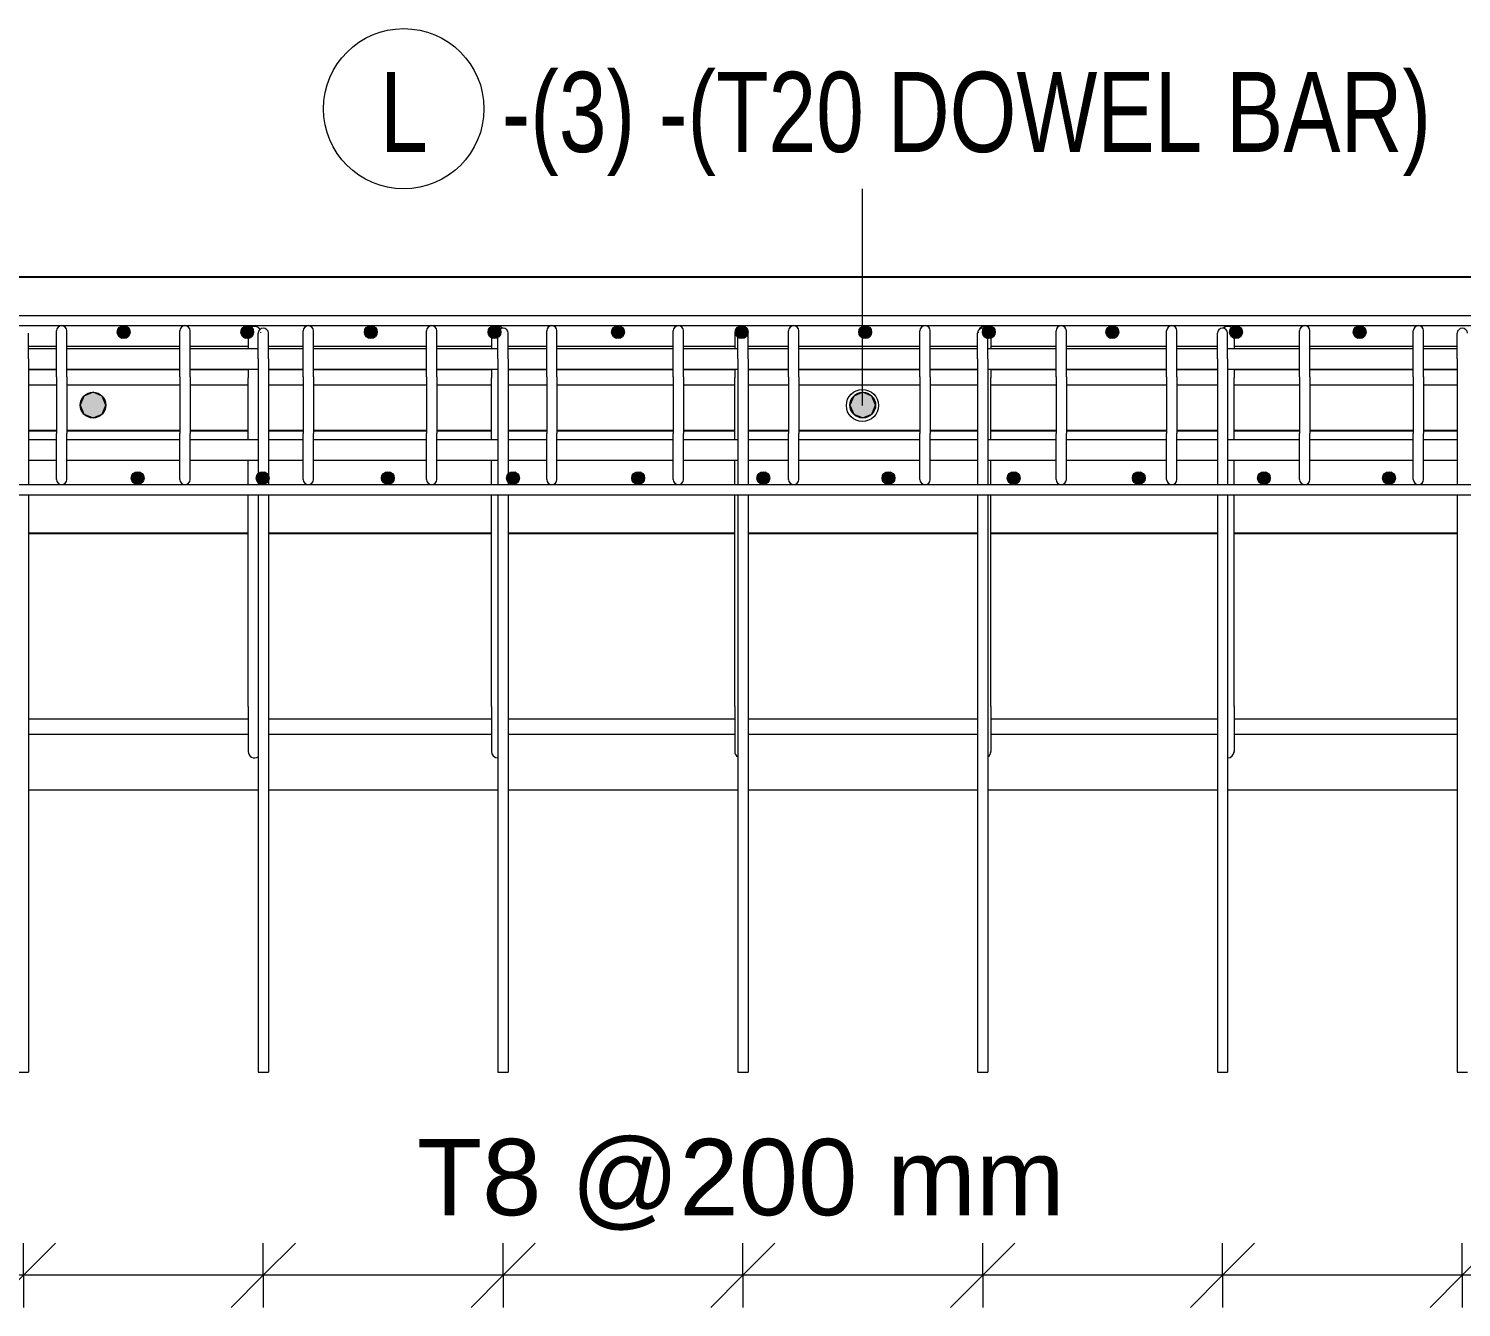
# Model space of a CAD drawing. Header units: millimetres. Extents: x 9013 to 19551, y 11604 to 23400.
# Drawn here: x 10540 to 11657, y 12310 to 13307 of the extents above; entities that cross this region are included whole.
import ezdxf

# ---------------------------------------------------------------- set-up
doc = ezdxf.new("R2010")
doc.units = ezdxf.units.MM
for name, color, linetype, lineweight in [('A-ANNO-DIMS', 211, 'Continuous', 9), ('A-ANNO-DIMS-25', 211, 'Continuous', 9), ('A-WALL', 113, 'Continuous', 25), ('S-BEAM', 12, 'Continuous', 18), ('S-RBAR', 171, 'Continuous', 18), ('S-RBAR-IDEN', 171, 'Continuous', 9)]:
    doc.layers.add(name, color=color, linetype=linetype, lineweight=lineweight)
doc.styles.add('Arial', font='arial.ttf', dxfattribs={"height": 59.53125})
doc.styles.add('Nirmala UI Semilight', font='NirmalaS.ttf', dxfattribs={"width": 0.8, "height": 62.5})
doc.dimstyles.new('Arrow_Filled_-_2_5_NI_UI_1', dxfattribs={"dimscale": 304.8, "dimtxt": 65.460247, "dimasz": 0.164042, "dimexe": 0.082021, "dimexo": 0.0625, "dimgap": 0.082021, "dimtad": 1, "dimdec": 4, "dimzin": 0, "dimdsep": 46, "dimtxsty": 'Arial', "dimblk1": 'OBLIQUE', "dimblk2": 'OBLIQUE', "dimsah": 1, "dimcen": 0.09, "dimazin": 0, "dimtfac": 1, "dimtdec": 4, "dimtix": 1, "dimtmove": 0, "dimatfit": 3, "dimfxl": 0.082021, "dimfxlon": 1, "dimtvp": 1, "dimtolj": 1, "dimtzin": 0, "dimarcsym": 2})

# ---------------------------------------------------------------- blocks, each defined once
blk = doc.blocks.new('DIMBLOCK15-Elevation Top 1')
at = {"layer": 'A-ANNO-DIMS-25'}
for p, q in [((11657.8, 12335.4), (11682.8, 12360.4)), ((11657.8, 12335.4), (11657.8, 12360.4)), ((11844.7, 12335.4), (11869.7, 12360.4)), ((11844.7, 12335.4), (11844.7, 12360.4)), ((11657.8, 12335.4), (11632.8, 12310.4)), ((11844.7, 12335.4), (11657.8, 12335.4)), ((11657.8, 12335.4), (11657.8, 12310.4)), ((11844.7, 12335.4), (11819.7, 12310.4)), ((11844.7, 12335.4), (11844.7, 12310.4))]:
    blk.add_line(p, q, dxfattribs=at)
blk = doc.blocks.new('_Oblique')
at = {"color": 0, "linetype": 'ByBlock', "lineweight": -2}
blk.add_line((-0.5, -0.5), (0.5, 0.5), dxfattribs=at)
blk = doc.blocks.new('DIMBLOCK16-Elevation Top 1')
at = {"layer": 'A-ANNO-DIMS-25'}
for p, q in [((11470.9, 12335.4), (11495.9, 12360.4)), ((11470.9, 12335.4), (11470.9, 12360.4)), ((11657.8, 12335.4), (11682.8, 12360.4)), ((11657.8, 12335.4), (11657.8, 12360.4)), ((11470.9, 12335.4), (11445.9, 12310.4)), ((11657.8, 12335.4), (11470.9, 12335.4)), ((11470.9, 12335.4), (11470.9, 12310.4)), ((11657.8, 12335.4), (11632.8, 12310.4)), ((11657.8, 12335.4), (11657.8, 12310.4))]:
    blk.add_line(p, q, dxfattribs=at)
blk = doc.blocks.new('DIMBLOCK17-Elevation Top 1')
at = {"layer": 'A-ANNO-DIMS-25'}
for p, q in [((11284, 12335.4), (11309, 12360.4)), ((11284, 12335.4), (11284, 12360.4)), ((11470.9, 12335.4), (11495.9, 12360.4)), ((11470.9, 12335.4), (11470.9, 12360.4)), ((11284, 12335.4), (11259, 12310.4)), ((11470.9, 12335.4), (11284, 12335.4)), ((11284, 12335.4), (11284, 12310.4)), ((11470.9, 12335.4), (11445.9, 12310.4)), ((11470.9, 12335.4), (11470.9, 12310.4))]:
    blk.add_line(p, q, dxfattribs=at)
blk = doc.blocks.new('DIMBLOCK18-Elevation Top 1')
at = {"layer": 'A-ANNO-DIMS-25'}
for p, q in [((11097.1, 12335.4), (11122.1, 12360.4)), ((11097.1, 12335.4), (11097.1, 12360.4)), ((11284, 12335.4), (11309, 12360.4)), ((11284, 12335.4), (11284, 12360.4)), ((11097.1, 12335.4), (11072.1, 12310.4)), ((11284, 12335.4), (11097.1, 12335.4)), ((11097.1, 12335.4), (11097.1, 12310.4)), ((11284, 12335.4), (11259, 12310.4)), ((11284, 12335.4), (11284, 12310.4))]:
    blk.add_line(p, q, dxfattribs=at)
blk = doc.blocks.new('DIMBLOCK19-Elevation Top 1')
at = {"layer": 'A-ANNO-DIMS-25'}
for p, q in [((10910.2, 12335.4), (10935.2, 12360.4)), ((10910.2, 12335.4), (10910.2, 12360.4)), ((11097.1, 12335.4), (11122.1, 12360.4)), ((11097.1, 12335.4), (11097.1, 12360.4)), ((10910.2, 12335.4), (10885.2, 12310.4)), ((11097.1, 12335.4), (10910.2, 12335.4)), ((10910.2, 12335.4), (10910.2, 12310.4)), ((11097.1, 12335.4), (11072.1, 12310.4)), ((11097.1, 12335.4), (11097.1, 12310.4))]:
    blk.add_line(p, q, dxfattribs=at)
blk = doc.blocks.new('DIMBLOCK20-Elevation Top 1')
at = {"layer": 'A-ANNO-DIMS-25'}
for p, q in [((10723.3, 12335.4), (10748.3, 12360.4)), ((10723.3, 12335.4), (10723.3, 12360.4)), ((10910.2, 12335.4), (10935.2, 12360.4)), ((10910.2, 12335.4), (10910.2, 12360.4)), ((10723.3, 12335.4), (10698.3, 12310.4)), ((10910.2, 12335.4), (10723.3, 12335.4)), ((10723.3, 12335.4), (10723.3, 12310.4)), ((10910.2, 12335.4), (10885.2, 12310.4)), ((10910.2, 12335.4), (10910.2, 12310.4))]:
    blk.add_line(p, q, dxfattribs=at)
blk = doc.blocks.new('DIMBLOCK21-Elevation Top 1')
at = {"layer": 'A-ANNO-DIMS-25'}
for p, q in [((10536.4, 12335.4), (10561.4, 12360.4)), ((10536.4, 12335.4), (10536.4, 12360.4)), ((10723.3, 12335.4), (10748.3, 12360.4)), ((10723.3, 12335.4), (10723.3, 12360.4)), ((10536.4, 12335.4), (10511.4, 12310.4)), ((10723.3, 12335.4), (10536.4, 12335.4)), ((10536.4, 12335.4), (10536.4, 12310.4)), ((10723.3, 12335.4), (10698.3, 12310.4)), ((10723.3, 12335.4), (10723.3, 12310.4))]:
    blk.add_line(p, q, dxfattribs=at)
blk = doc.blocks.new('DIMBLOCK22-Elevation Top 1')
at = {"layer": 'A-ANNO-DIMS-25'}
for p, q in [((10349.5, 12335.4), (10374.5, 12360.4)), ((10349.5, 12335.4), (10349.5, 12360.4)), ((10536.4, 12335.4), (10561.4, 12360.4)), ((10536.4, 12335.4), (10536.4, 12360.4)), ((10349.5, 12335.4), (10324.5, 12310.4)), ((10536.4, 12335.4), (10349.5, 12335.4)), ((10349.5, 12335.4), (10349.5, 12310.4)), ((10536.4, 12335.4), (10511.4, 12310.4)), ((10536.4, 12335.4), (10536.4, 12310.4))]:
    blk.add_line(p, q, dxfattribs=at)
blk = doc.blocks.new('DIMBLOCK24-Elevation Top 1')
at = {"layer": 'A-ANNO-DIMS-25'}
for p, q in [((10162.6, 12335.4), (10187.6, 12360.4)), ((10162.6, 12335.4), (10162.6, 12360.4)), ((10349.5, 12335.4), (10374.5, 12360.4)), ((10349.5, 12335.4), (10349.5, 12360.4)), ((10536.4, 12335.4), (10561.4, 12360.4)), ((10536.4, 12335.4), (10536.4, 12360.4)), ((10723.3, 12335.4), (10748.3, 12360.4)), ((10723.3, 12335.4), (10723.3, 12360.4)), ((10910.2, 12335.4), (10935.2, 12360.4)), ((10910.2, 12335.4), (10910.2, 12360.4)), ((11097.1, 12335.4), (11122.1, 12360.4)), ((11097.1, 12335.4), (11097.1, 12360.4)), ((11284, 12335.4), (11309, 12360.4)), ((11284, 12335.4), (11284, 12360.4)), ((11470.9, 12335.4), (11495.9, 12360.4)), ((11470.9, 12335.4), (11470.9, 12360.4)), ((11657.8, 12335.4), (11682.8, 12360.4)), ((11657.8, 12335.4), (11657.8, 12360.4)), ((11844.7, 12335.4), (11869.7, 12360.4)), ((11844.7, 12335.4), (11844.7, 12360.4)), ((12031.7, 12335.4), (12056.7, 12360.4)), ((12031.7, 12335.4), (12031.7, 12360.4)), ((12218.6, 12335.4), (12243.6, 12360.4)), ((12218.6, 12335.4), (12218.6, 12360.4)), ((10162.6, 12335.4), (10137.6, 12310.4)), ((12218.6, 12335.4), (10162.6, 12335.4)), ((10349.5, 12335.4), (10162.6, 12335.4)), ((10162.6, 12335.4), (10162.6, 12310.4)), ((10349.5, 12335.4), (10324.5, 12310.4)), ((10536.4, 12335.4), (10349.5, 12335.4)), ((10349.5, 12335.4), (10349.5, 12310.4)), ((10536.4, 12335.4), (10511.4, 12310.4)), ((10723.3, 12335.4), (10536.4, 12335.4)), ((10536.4, 12335.4), (10536.4, 12310.4)), ((10723.3, 12335.4), (10698.3, 12310.4)), ((10910.2, 12335.4), (10723.3, 12335.4)), ((10723.3, 12335.4), (10723.3, 12310.4)), ((10910.2, 12335.4), (10885.2, 12310.4)), ((11097.1, 12335.4), (10910.2, 12335.4)), ((10910.2, 12335.4), (10910.2, 12310.4)), ((11097.1, 12335.4), (11072.1, 12310.4)), ((11284, 12335.4), (11097.1, 12335.4)), ((11097.1, 12335.4), (11097.1, 12310.4)), ((11284, 12335.4), (11259, 12310.4)), ((11470.9, 12335.4), (11284, 12335.4)), ((11284, 12335.4), (11284, 12310.4)), ((11470.9, 12335.4), (11445.9, 12310.4)), ((11657.8, 12335.4), (11470.9, 12335.4)), ((11470.9, 12335.4), (11470.9, 12310.4)), ((11657.8, 12335.4), (11632.8, 12310.4)), ((11844.7, 12335.4), (11657.8, 12335.4)), ((11657.8, 12335.4), (11657.8, 12310.4)), ((11844.7, 12335.4), (11819.7, 12310.4)), ((12031.7, 12335.4), (11844.7, 12335.4)), ((11844.7, 12335.4), (11844.7, 12310.4)), ((12031.7, 12335.4), (12006.7, 12310.4)), ((12218.6, 12335.4), (12031.7, 12335.4)), ((12031.7, 12335.4), (12031.7, 12310.4)), ((12218.6, 12335.4), (12193.6, 12310.4)), ((12218.6, 12335.4), (12218.6, 12310.4))]:
    blk.add_line(p, q, dxfattribs=at)
blk = doc.blocks.new('_None')
blk = doc.blocks.new('M_Rebar Tag_rfa MARK - DOT 1 MM-794228-Elevation Top 1')
at = {"layer": 'S-RBAR-IDEN'}
blk.add_circle((12456.2, 13398.7), 62.5, dxfattribs=at)

msp = doc.modelspace()

# ---------------------------------------------------------------- hatches: boundary and pattern name
at = {"layer": 'S-RBAR'}
h = msp.add_hatch(color=256, dxfattribs=at)
edge = h.paths.add_edge_path()
edge.add_arc((10614.42865, 13070.70307), 5, 0, 360)
for points in [[(10612.88357, 13065.94779), (10618.47374, 13067.76415), (10618.47374, 13073.642), (10612.88357, 13075.45836), (10609.42865, 13070.70307)], [(10709.21973, 13065.94779), (10714.8099, 13067.76415), (10714.8099, 13073.642), (10709.21973, 13075.45836), (10705.76481, 13070.70307)], [(10805.55589, 13065.94779), (10811.14606, 13067.76415), (10811.14606, 13073.642), (10805.55589, 13075.45836), (10802.10097, 13070.70307)], [(10901.89205, 13065.94779), (10907.48222, 13067.76415), (10907.48222, 13073.642), (10901.89205, 13075.45836), (10898.43713, 13070.70307)], [(10998.22821, 13065.94779), (11003.81838, 13067.76415), (11003.81838, 13073.642), (10998.22821, 13075.45836), (10994.77329, 13070.70307)], [(11094.56437, 13065.94779), (11100.15454, 13067.76415), (11100.15454, 13073.642), (11094.56437, 13075.45836), (11091.10945, 13070.70307), (11091.41251, 13070.28595)], [(11190.90053, 13065.94779), (11196.4907, 13067.76415), (11196.4907, 13073.642), (11190.90053, 13075.45836), (11187.44562, 13070.70307)], [(11287.23669, 13065.94779), (11292.82686, 13067.76415), (11292.82686, 13073.642), (11287.23669, 13075.45836), (11283.78178, 13070.70307), (11284.56237, 13069.62868)], [(11383.57285, 13065.94779), (11389.16302, 13067.76415), (11389.16302, 13073.642), (11383.57285, 13075.45836), (11380.11794, 13070.70307)], [(11479.90901, 13065.94779), (11485.49918, 13067.76415), (11485.49918, 13073.642), (11479.90901, 13075.45836), (11476.4541, 13070.70307), (11477.71223, 13068.9714)], [(11576.24517, 13065.94779), (11581.83534, 13067.76415), (11581.83534, 13073.642), (11576.24517, 13075.45836), (11572.79026, 13070.70307)], [(10590.56541, 13003.80383), (10597.63648, 13006.73276), (10600.56541, 13013.80383), (10597.63648, 13020.8749), (10590.56541, 13023.80383), (10583.49434, 13020.8749), (10580.56541, 13013.80383), (10583.49434, 13006.73276)], [(11190.56541, 13003.80383), (11197.63648, 13006.73276), (11200.56541, 13013.80383), (11197.63648, 13020.8749), (11190.56541, 13023.80383), (11183.49434, 13020.8749), (11180.56541, 13013.80383), (11183.49434, 13006.73276)], [(10626.83981, 12952.1493), (10630.29473, 12956.90459), (10626.83981, 12961.65987), (10621.24964, 12959.84351), (10621.24964, 12953.96566)], [(10724.38527, 12952.1493), (10727.84018, 12956.90459), (10724.38527, 12961.65987), (10718.7951, 12959.84351), (10718.7951, 12953.96566)], [(10821.93072, 12952.1493), (10825.38564, 12956.90459), (10821.93072, 12961.65987), (10816.34055, 12959.84351), (10816.34055, 12953.96566)], [(10919.47618, 12952.1493), (10922.93109, 12956.90459), (10919.47618, 12961.65987), (10913.88601, 12959.84351), (10913.88601, 12953.96566)], [(11017.02163, 12952.1493), (11020.47655, 12956.90459), (11017.02163, 12961.65987), (11011.43146, 12959.84351), (11011.43146, 12953.96566)], [(11114.56709, 12952.1493), (11118.022, 12956.90459), (11114.56709, 12961.65987), (11108.97692, 12959.84351), (11108.97692, 12953.96566)], [(11212.11254, 12952.1493), (11215.56745, 12956.90459), (11212.11254, 12961.65987), (11206.52237, 12959.84351), (11206.52237, 12953.96566)], [(11309.65799, 12952.1493), (11313.11291, 12956.90459), (11309.65799, 12961.65987), (11304.06782, 12959.84351), (11304.06782, 12953.96566)], [(11407.20345, 12952.1493), (11410.65836, 12956.90459), (11407.20345, 12961.65987), (11401.61328, 12959.84351), (11401.61328, 12953.96566)], [(11504.7489, 12952.1493), (11508.20382, 12956.90459), (11504.7489, 12961.65987), (11499.15873, 12959.84351), (11499.15873, 12953.96566)], [(11602.29436, 12952.1493), (11605.74927, 12956.90459), (11602.29436, 12961.65987), (11596.70419, 12959.84351), (11596.70419, 12953.96566)]]:
    msp.add_hatch(color=256, dxfattribs=at).paths.add_polyline_path(points)
h = msp.add_hatch(color=256, dxfattribs=at)
edge = h.paths.add_edge_path()
edge.add_arc((10710.76481, 13070.70307), 5, 0, 360)
h = msp.add_hatch(color=256, dxfattribs=at)
edge = h.paths.add_edge_path()
edge.add_arc((10807.10097, 13070.70307), 5, 0, 360)
h = msp.add_hatch(color=256, dxfattribs=at)
edge = h.paths.add_edge_path()
edge.add_arc((10903.43713, 13070.70307), 5, 0, 360)
h = msp.add_hatch(color=256, dxfattribs=at)
edge = h.paths.add_edge_path()
edge.add_arc((10999.77329, 13070.70307), 5, 0, 360)
h = msp.add_hatch(color=256, dxfattribs=at)
edge = h.paths.add_edge_path()
edge.add_arc((11096.10945, 13070.70307), 5, 0, 360)
h = msp.add_hatch(color=256, dxfattribs=at)
edge = h.paths.add_edge_path()
edge.add_arc((11192.44562, 13070.70307), 5, 0, 360)
h = msp.add_hatch(color=256, dxfattribs=at)
edge = h.paths.add_edge_path()
edge.add_arc((11288.78178, 13070.70307), 5, 0, 360)
h = msp.add_hatch(color=256, dxfattribs=at)
edge = h.paths.add_edge_path()
edge.add_arc((11385.11794, 13070.70307), 5, 0, 360)
h = msp.add_hatch(color=256, dxfattribs=at)
edge = h.paths.add_edge_path()
edge.add_arc((11481.4541, 13070.70307), 5, 0, 360)
h = msp.add_hatch(color=256, dxfattribs=at)
edge = h.paths.add_edge_path()
edge.add_arc((11577.79026, 13070.70307), 5, 0, 360)
h = msp.add_hatch(color=256, dxfattribs=at)
edge = h.paths.add_edge_path()
edge.add_arc((10590.56541, 13013.80383), 10, 0, 360)
h = msp.add_hatch(color=256, dxfattribs=at)
edge = h.paths.add_edge_path()
edge.add_arc((11190.56541, 13013.80383), 10, 0, 360)
h = msp.add_hatch(color=256, dxfattribs=at)
edge = h.paths.add_edge_path()
edge.add_arc((10625.29473, 12956.90459), 5, 0, 360)
h = msp.add_hatch(color=256, dxfattribs=at)
edge = h.paths.add_edge_path()
edge.add_arc((10722.84018, 12956.90459), 5, 0, 360)
h = msp.add_hatch(color=256, dxfattribs=at)
edge = h.paths.add_edge_path()
edge.add_arc((10820.38564, 12956.90459), 5, 0, 360)
h = msp.add_hatch(color=256, dxfattribs=at)
edge = h.paths.add_edge_path()
edge.add_arc((10917.93109, 12956.90459), 5, 0, 360)
h = msp.add_hatch(color=256, dxfattribs=at)
edge = h.paths.add_edge_path()
edge.add_arc((11015.47655, 12956.90459), 5, 0, 360)
h = msp.add_hatch(color=256, dxfattribs=at)
edge = h.paths.add_edge_path()
edge.add_arc((11113.022, 12956.90459), 5, 0, 360)
h = msp.add_hatch(color=256, dxfattribs=at)
edge = h.paths.add_edge_path()
edge.add_arc((11210.56745, 12956.90459), 5, 0, 360)
h = msp.add_hatch(color=256, dxfattribs=at)
edge = h.paths.add_edge_path()
edge.add_arc((11308.11291, 12956.90459), 5, 0, 360)
h = msp.add_hatch(color=256, dxfattribs=at)
edge = h.paths.add_edge_path()
edge.add_arc((11405.65836, 12956.90459), 5, 0, 360)
h = msp.add_hatch(color=256, dxfattribs=at)
edge = h.paths.add_edge_path()
edge.add_arc((11503.20382, 12956.90459), 5, 0, 360)
h = msp.add_hatch(color=256, dxfattribs=at)
edge = h.paths.add_edge_path()
edge.add_arc((11600.74927, 12956.90459), 5, 0, 360)

# ---------------------------------------------------------------- linework, layer by layer
at = {"layer": 'A-WALL'}
for p, q in [((10072.62931, 13113.80383), (12308.56487, 13113.80383)), ((10562.09684, 12993.76725), (10540.38359, 12993.76725)), ((10658.23823, 12993.76725), (10570.09684, 12993.76725)), ((10711.47655, 12993.76725), (10666.23823, 12993.76725)), ((10754.37962, 12993.76725), (10727.29268, 12993.76725)), ((10850.52101, 12993.76725), (10762.37962, 12993.76725)), ((10901.11291, 12993.76725), (10858.52101, 12993.76725)), ((10944.1624, 12993.76725), (10914.20178, 12993.76725)), ((11042.80379, 12993.76725), (10952.1624, 12993.76725)), ((11090.74927, 12993.76725), (11050.80379, 12993.76725)), ((11132.69518, 12993.76725), (11101.11087, 12993.76725)), ((11235.08657, 12993.76725), (11140.69518, 12993.76725)), ((11280.01996, 12993.76725), (11243.08657, 12993.76725)), ((11341.22796, 12993.76725), (11290.38564, 12993.76725)), ((11427.36935, 12993.76725), (11349.22796, 12993.76725)), ((11466.92905, 12993.76725), (11435.36935, 12993.76725)), ((11531.01074, 12993.76725), (11480.022, 12993.76725)), ((11619.65213, 12993.76725), (11539.01074, 12993.76725)), ((11653.83814, 12993.76725), (11627.65213, 12993.76725)), ((10711.47655, 12913.80383), (10540.38359, 12913.80383)), ((10901.11291, 12913.80383), (10727.29268, 12913.80383)), ((11090.74927, 12913.80383), (10914.20178, 12913.80383)), ((11280.01996, 12913.80383), (11101.11087, 12913.80383)), ((11466.92905, 12913.80383), (11290.38564, 12913.80383)), ((11653.83814, 12913.80383), (11480.022, 12913.80383))]:
    msp.add_line(p, q, dxfattribs=at)
at = {"layer": 'S-BEAM'}
for p, q in [((10540.38359, 12713.80383), (10719.29268, 12713.80383)), ((10727.29268, 12713.80383), (10906.20178, 12713.80383)), ((10914.20178, 12713.80383), (11093.11087, 12713.80383)), ((11101.11087, 12713.80383), (11280.01996, 12713.80383)), ((11288.01996, 12713.80383), (11466.92905, 12713.80383)), ((11474.92905, 12713.80383), (11653.83814, 12713.80383))]:
    msp.add_line(p, q, dxfattribs=at)
at = {"layer": 'S-RBAR'}
for p, q in [((10092.56745, 13083.80383), (12288.56745, 13083.80383)), ((10092.56745, 13075.80383), (12288.56745, 13075.80383)), ((10540.38359, 13049.80383), (10540.38359, 13069.80383)), ((10562.09684, 13035.80383), (10562.09684, 13071.80383)), ((10570.09684, 13035.80383), (10570.09684, 13071.80383)), ((10612.88357, 13075.45836), (10609.42865, 13070.70307)), ((10609.42865, 13070.70307), (10612.88357, 13065.94779)), ((10618.47374, 13073.642), (10612.88357, 13075.45836)), ((10612.88357, 13065.94779), (10618.47374, 13067.76415)), ((10618.47374, 13067.76415), (10618.47374, 13073.642)), ((10658.23823, 13035.80383), (10658.23823, 13071.80383)), ((10666.23823, 13035.80383), (10666.23823, 13071.80383)), ((10709.21973, 13075.45836), (10705.76481, 13070.70307)), ((10705.76481, 13070.70307), (10709.21973, 13065.94779)), ((10714.8099, 13073.642), (10709.21973, 13075.45836)), ((10709.21973, 13065.94779), (10714.8099, 13067.76415)), ((10711.47655, 13070.21367), (10711.47655, 13057.98236)), ((10714.8099, 13067.76415), (10714.8099, 13073.642)), ((10719.29268, 13049.80383), (10719.29268, 13069.80383)), ((10721.47655, 13070.21367), (10721.47655, 13070.07211)), ((10727.29268, 13049.80383), (10727.29268, 13069.80383)), ((10754.37962, 13035.80383), (10754.37962, 13071.80383)), ((10762.37962, 13035.80383), (10762.37962, 13071.80383)), ((10805.55589, 13075.45836), (10802.10097, 13070.70307)), ((10802.10097, 13070.70307), (10805.55589, 13065.94779)), ((10811.14606, 13073.642), (10805.55589, 13075.45836)), ((10805.55589, 13065.94779), (10811.14606, 13067.76415)), ((10811.14606, 13067.76415), (10811.14606, 13073.642)), ((10850.52101, 13035.80383), (10850.52101, 13071.80383)), ((10858.52101, 13035.80383), (10858.52101, 13071.80383)), ((10901.89205, 13075.45836), (10898.43713, 13070.70307)), ((10898.43713, 13070.70307), (10901.89205, 13065.94779)), ((10901.11291, 13070.21367), (10901.11291, 13057.98236)), ((10907.48222, 13073.642), (10901.89205, 13075.45836)), ((10901.89205, 13065.94779), (10907.48222, 13067.76415)), ((10906.20178, 13049.80383), (10906.20178, 13069.80383)), ((10907.48222, 13067.76415), (10907.48222, 13073.642)), ((10911.11291, 13070.21366), (10911.11291, 13070.07211)), ((10914.20178, 13049.80383), (10914.20178, 13069.80383)), ((10944.1624, 13035.80383), (10944.1624, 13071.80383)), ((10952.1624, 13035.80383), (10952.1624, 13071.80383)), ((10998.22821, 13075.45836), (10994.77329, 13070.70307)), ((10994.77329, 13070.70307), (10998.22821, 13065.94779)), ((11003.81838, 13073.642), (10998.22821, 13075.45836)), ((10998.22821, 13065.94779), (11003.81838, 13067.76415)), ((11003.81838, 13067.76415), (11003.81838, 13073.642)), ((11042.80379, 13035.80383), (11042.80379, 13071.80383)), ((11050.80379, 13035.80383), (11050.80379, 13071.80383)), ((11090.74927, 13070.21367), (11090.74927, 13057.98236)), ((11094.56437, 13075.45836), (11091.10945, 13070.70307)), ((11091.10945, 13070.70307), (11091.41251, 13070.28595)), ((11091.41251, 13070.28595), (11094.56437, 13065.94779)), ((11093.11087, 13049.80383), (11093.11087, 13069.80383)), ((11100.15454, 13073.642), (11094.56437, 13075.45836)), ((11094.56437, 13065.94779), (11100.15454, 13067.76415)), ((11100.15454, 13067.76415), (11100.15454, 13073.642)), ((11101.11087, 13049.80383), (11101.11087, 13069.80383)), ((11132.69518, 13035.80383), (11132.69518, 13071.80383)), ((11140.69518, 13035.80383), (11140.69518, 13071.80383)), ((11190.90053, 13075.45836), (11187.44562, 13070.70307)), ((11187.44562, 13070.70307), (11190.90053, 13065.94779)), ((11196.4907, 13073.642), (11190.90053, 13075.45836)), ((11190.90053, 13065.94779), (11196.4907, 13067.76415)), ((11196.4907, 13067.76415), (11196.4907, 13073.642)), ((11235.08657, 13035.80383), (11235.08657, 13071.80383)), ((11243.08657, 13035.80383), (11243.08657, 13071.80383)), ((11280.01996, 13049.80383), (11280.01996, 13069.80383)), ((11280.38564, 13070.21367), (11280.38564, 13070.04708)), ((11287.23669, 13075.45836), (11283.78178, 13070.70307)), ((11283.78178, 13070.70307), (11284.56237, 13069.62868)), ((11284.56237, 13069.62868), (11287.23669, 13065.94779)), ((11292.82686, 13073.642), (11287.23669, 13075.45836)), ((11287.23669, 13065.94779), (11292.82686, 13067.76415)), ((11288.01996, 13049.80383), (11288.01996, 13069.80383)), ((11290.38564, 13070.21367), (11290.38564, 13057.98236)), ((11292.82686, 13067.76415), (11292.82686, 13073.642)), ((11341.22796, 13035.80383), (11341.22796, 13071.80383)), ((11349.22796, 13035.80383), (11349.22796, 13071.80383)), ((11383.57285, 13075.45836), (11380.11794, 13070.70307)), ((11380.11794, 13070.70307), (11383.57285, 13065.94779)), ((11389.16302, 13073.642), (11383.57285, 13075.45836)), ((11383.57285, 13065.94779), (11389.16302, 13067.76415)), ((11389.16302, 13067.76415), (11389.16302, 13073.642)), ((11427.36935, 13035.80383), (11427.36935, 13071.80383)), ((11435.36935, 13035.80383), (11435.36935, 13071.80383)), ((11466.92905, 13049.80383), (11466.92905, 13069.80383)), ((11470.022, 13070.21367), (11470.022, 13070.07211)), ((11474.92905, 13049.80383), (11474.92905, 13069.80383)), ((11479.90901, 13075.45836), (11476.4541, 13070.70307)), ((11476.4541, 13070.70307), (11477.71223, 13068.9714)), ((11477.71223, 13068.9714), (11479.90901, 13065.94779)), ((11485.49918, 13073.642), (11479.90901, 13075.45836)), ((11479.90901, 13065.94779), (11485.49918, 13067.76415)), ((11480.022, 13070.21367), (11480.022, 13057.98236)), ((11485.49918, 13067.76415), (11485.49918, 13073.642)), ((11531.01074, 13035.80383), (11531.01074, 13071.80383)), ((11539.01074, 13035.80383), (11539.01074, 13071.80383)), ((11576.24517, 13075.45836), (11572.79026, 13070.70307)), ((11572.79026, 13070.70307), (11576.24517, 13065.94779)), ((11581.83534, 13073.642), (11576.24517, 13075.45836)), ((11576.24517, 13065.94779), (11581.83534, 13067.76415)), ((11581.83534, 13067.76415), (11581.83534, 13073.642)), ((11619.65213, 13035.80383), (11619.65213, 13071.80383)), ((11627.65213, 13035.80383), (11627.65213, 13071.80383)), ((11653.83814, 13049.80383), (11653.83814, 13069.80383)), ((10540.38359, 13059.80383), (10562.09684, 13059.80383)), ((10540.38359, 13057.82735), (10562.09684, 13057.82735)), ((10570.09684, 13059.80383), (10658.23823, 13059.80383)), ((10570.09684, 13057.82735), (10658.23823, 13057.82735)), ((10666.23823, 13059.80383), (10711.47655, 13059.80383)), ((10666.23823, 13057.82735), (10719.29268, 13057.82735)), ((10727.29268, 13059.80383), (10754.37962, 13059.80383)), ((10727.29268, 13057.82735), (10754.37962, 13057.82735)), ((10762.37962, 13059.80383), (10850.52101, 13059.80383)), ((10762.37962, 13057.82735), (10850.52101, 13057.82735)), ((10858.52101, 13059.80383), (10901.11291, 13059.80383)), ((10858.52101, 13057.82735), (10906.20178, 13057.82735)), ((10914.20178, 13059.80383), (10944.1624, 13059.80383)), ((10914.20178, 13057.82735), (10944.1624, 13057.82735)), ((10952.1624, 13059.80383), (11042.80379, 13059.80383)), ((10952.1624, 13057.82735), (11042.80379, 13057.82735)), ((11050.80379, 13059.80383), (11090.74927, 13059.80383)), ((11050.80379, 13057.82735), (11093.11087, 13057.82735)), ((11101.11087, 13059.80383), (11132.69518, 13059.80383)), ((11101.11087, 13057.82735), (11132.69518, 13057.82735)), ((11140.69518, 13059.80383), (11235.08657, 13059.80383)), ((11140.69518, 13057.82735), (11235.08657, 13057.82735)), ((11243.08657, 13059.80383), (11280.01996, 13059.80383)), ((11243.08657, 13057.82735), (11280.01996, 13057.82735)), ((11288.01996, 13057.82735), (11341.22796, 13057.82735)), ((11290.38564, 13059.80383), (11341.22796, 13059.80383)), ((11349.22796, 13059.80383), (11427.36935, 13059.80383)), ((11349.22796, 13057.82735), (11427.36935, 13057.82735)), ((11435.36935, 13059.80383), (11466.92905, 13059.80383)), ((11435.36935, 13057.82735), (11466.92905, 13057.82735)), ((11474.92905, 13057.82735), (11531.01074, 13057.82735)), ((11480.022, 13059.80383), (11531.01074, 13059.80383)), ((11539.01074, 13059.80383), (11619.65213, 13059.80383)), ((11539.01074, 13057.82735), (11619.65213, 13057.82735)), ((11627.65213, 13059.80383), (11653.83814, 13059.80383)), ((11627.65213, 13057.82735), (11653.83814, 13057.82735)), ((10540.38359, 13049.80383), (10540.38359, 12951.80383)), ((10719.29268, 13049.80383), (10719.29268, 12951.80383)), ((10727.29268, 13049.80383), (10727.29268, 12951.80383)), ((10906.20178, 13049.80383), (10906.20178, 12951.80383)), ((10914.20178, 13049.80383), (10914.20178, 12951.80383)), ((11093.11087, 13049.80383), (11093.11087, 12951.80383)), ((11101.11087, 13049.80383), (11101.11087, 12951.80383)), ((11280.01996, 13049.80383), (11280.01996, 12951.80383)), ((11288.01996, 13049.80383), (11288.01996, 12951.80383)), ((11466.92905, 13049.80383), (11466.92905, 12951.80383)), ((11474.92905, 13049.80383), (11474.92905, 12951.80383)), ((11653.83814, 13049.80383), (11653.83814, 12951.80383)), ((10540.38359, 13041.82735), (10562.09684, 13041.82735)), ((10540.38359, 13041.51962), (10562.09684, 13041.51962)), ((10562.09684, 13035.80383), (10562.09684, 12991.80383)), ((10570.09684, 13041.82735), (10658.23823, 13041.82735)), ((10570.09684, 13041.51962), (10658.23823, 13041.51962)), ((10570.09684, 13035.80383), (10570.09684, 12991.80383)), ((10658.23823, 13035.80383), (10658.23823, 12991.80383)), ((10666.23823, 13041.82735), (10719.29268, 13041.82735)), ((10666.23823, 13041.51962), (10711.47655, 13041.51962)), ((10666.23823, 13035.80383), (10666.23823, 12991.80383)), ((10711.47655, 13041.86285), (10711.47655, 13035.21367)), ((10711.47655, 12987.01556), (10711.47655, 13035.21367)), ((10727.29268, 13041.82735), (10754.37962, 13041.82735)), ((10727.29268, 13041.51962), (10754.37962, 13041.51962)), ((10754.37962, 13035.80383), (10754.37962, 12991.80383)), ((10762.37962, 13041.82735), (10850.52101, 13041.82735)), ((10762.37962, 13041.51962), (10850.52101, 13041.51962)), ((10762.37962, 13035.80383), (10762.37962, 12991.80383)), ((10850.52101, 13035.80383), (10850.52101, 12991.80383)), ((10858.52101, 13041.82735), (10906.20178, 13041.82735)), ((10858.52101, 13041.51962), (10901.11291, 13041.51962)), ((10858.52101, 13035.80383), (10858.52101, 12991.80383)), ((10901.11291, 13041.86285), (10901.11291, 13035.21367)), ((10901.11291, 12987.01556), (10901.11291, 13035.21367)), ((10914.20178, 13041.82735), (10944.1624, 13041.82735)), ((10914.20178, 13041.51962), (10944.1624, 13041.51962)), ((10944.1624, 13035.80383), (10944.1624, 12991.80383)), ((10952.1624, 13041.82735), (11042.80379, 13041.82735)), ((10952.1624, 13041.51962), (11042.80379, 13041.51962)), ((10952.1624, 13035.80383), (10952.1624, 12991.80383)), ((11042.80379, 13035.80383), (11042.80379, 12991.80383)), ((11050.80379, 13041.82735), (11093.11087, 13041.82735)), ((11050.80379, 13041.51962), (11090.74927, 13041.51962)), ((11050.80379, 13035.80383), (11050.80379, 12991.80383)), ((11090.74927, 13041.86285), (11090.74927, 13035.21367)), ((11090.74927, 12987.01556), (11090.74927, 13035.21367)), ((11101.11087, 13041.82735), (11132.69518, 13041.82735)), ((11101.11087, 13041.51962), (11132.69518, 13041.51962)), ((11132.69518, 13035.80383), (11132.69518, 12991.80383)), ((11140.69518, 13041.82735), (11235.08657, 13041.82735)), ((11140.69518, 13041.51962), (11235.08657, 13041.51962)), ((11140.69518, 13035.80383), (11140.69518, 12991.80383)), ((11235.08657, 13035.80383), (11235.08657, 12991.80383)), ((11243.08657, 13041.82735), (11280.01996, 13041.82735)), ((11243.08657, 13041.51962), (11280.01996, 13041.51962)), ((11243.08657, 13035.80383), (11243.08657, 12991.80383)), ((11288.01996, 13041.82735), (11341.22796, 13041.82735)), ((11290.38564, 13041.86285), (11290.38564, 13035.21367)), ((11290.38564, 13041.51962), (11341.22796, 13041.51962)), ((11290.38564, 12987.01556), (11290.38564, 13035.21367)), ((11341.22796, 13035.80383), (11341.22796, 12991.80383)), ((11349.22796, 13041.82735), (11427.36935, 13041.82735)), ((11349.22796, 13041.51962), (11427.36935, 13041.51962)), ((11349.22796, 13035.80383), (11349.22796, 12991.80383)), ((11427.36935, 13035.80383), (11427.36935, 12991.80383)), ((11435.36935, 13041.82735), (11466.92905, 13041.82735)), ((11435.36935, 13041.51962), (11466.92905, 13041.51962)), ((11435.36935, 13035.80383), (11435.36935, 12991.80383)), ((11474.92905, 13041.82735), (11531.01074, 13041.82735)), ((11480.022, 13041.86285), (11480.022, 13035.21367)), ((11480.022, 13041.51962), (11531.01074, 13041.51962)), ((11480.022, 12987.01556), (11480.022, 13035.21367)), ((11531.01074, 13035.80383), (11531.01074, 12991.80383)), ((11539.01074, 13041.82735), (11619.65213, 13041.82735)), ((11539.01074, 13041.51962), (11619.65213, 13041.51962)), ((11539.01074, 13035.80383), (11539.01074, 12991.80383)), ((11619.65213, 13035.80383), (11619.65213, 12991.80383)), ((11627.65213, 13041.82735), (11653.83814, 13041.82735)), ((11627.65213, 13041.51962), (11653.83814, 13041.51962)), ((11627.65213, 13035.80383), (11627.65213, 12991.80383)), ((10540.38359, 13029.51962), (10562.09684, 13029.51962)), ((10570.09684, 13029.51962), (10658.23823, 13029.51962)), ((10583.49434, 13020.8749), (10580.56541, 13013.80383)), ((10590.56541, 13023.80383), (10583.49434, 13020.8749)), ((10597.63648, 13020.8749), (10590.56541, 13023.80383)), ((10600.56541, 13013.80383), (10597.63648, 13020.8749)), ((10666.23823, 13029.51962), (10711.47655, 13029.51962)), ((10727.29268, 13029.51962), (10754.37962, 13029.51962)), ((10762.37962, 13029.51962), (10850.52101, 13029.51962)), ((10858.52101, 13029.51962), (10901.11291, 13029.51962)), ((10914.20178, 13029.51962), (10944.1624, 13029.51962)), ((10952.1624, 13029.51962), (11042.80379, 13029.51962)), ((11050.80379, 13029.51962), (11090.74927, 13029.51962)), ((11101.11087, 13029.51962), (11132.69518, 13029.51962)), ((11140.69518, 13029.51962), (11235.08657, 13029.51962)), ((11183.49434, 13020.8749), (11180.56541, 13013.80383)), ((11190.56541, 13023.80383), (11183.49434, 13020.8749)), ((11197.63648, 13020.8749), (11190.56541, 13023.80383)), ((11200.56541, 13013.80383), (11197.63648, 13020.8749)), ((11243.08657, 13029.51962), (11280.01996, 13029.51962)), ((11290.38564, 13029.51962), (11341.22796, 13029.51962)), ((11349.22796, 13029.51962), (11427.36935, 13029.51962)), ((11435.36935, 13029.51962), (11466.92905, 13029.51962)), ((11480.022, 13029.51962), (11531.01074, 13029.51962)), ((11539.01074, 13029.51962), (11619.65213, 13029.51962)), ((11627.65213, 13029.51962), (11653.83814, 13029.51962)), ((10580.56541, 13013.80383), (10583.49434, 13006.73276)), ((10597.63648, 13006.73276), (10600.56541, 13013.80383)), ((11180.56541, 13013.80383), (11183.49434, 13006.73276)), ((11197.63648, 13006.73276), (11200.56541, 13013.80383)), ((10583.49434, 13006.73276), (10590.56541, 13003.80383)), ((10590.56541, 13003.80383), (10597.63648, 13006.73276)), ((11183.49434, 13006.73276), (11190.56541, 13003.80383)), ((11190.56541, 13003.80383), (11197.63648, 13006.73276)), ((10562.09684, 12955.80383), (10562.09684, 12991.80383)), ((10570.09684, 12955.80383), (10570.09684, 12991.80383)), ((10658.23823, 12955.80383), (10658.23823, 12991.80383)), ((10666.23823, 12955.80383), (10666.23823, 12991.80383)), ((10754.37962, 12955.80383), (10754.37962, 12991.80383)), ((10762.37962, 12955.80383), (10762.37962, 12991.80383)), ((10850.52101, 12955.80383), (10850.52101, 12991.80383)), ((10858.52101, 12955.80383), (10858.52101, 12991.80383)), ((10944.1624, 12955.80383), (10944.1624, 12991.80383)), ((10952.1624, 12955.80383), (10952.1624, 12991.80383)), ((11042.80379, 12955.80383), (11042.80379, 12991.80383)), ((11050.80379, 12955.80383), (11050.80379, 12991.80383)), ((11132.69518, 12955.80383), (11132.69518, 12991.80383)), ((11140.69518, 12955.80383), (11140.69518, 12991.80383)), ((11235.08657, 12955.80383), (11235.08657, 12991.80383)), ((11243.08657, 12955.80383), (11243.08657, 12991.80383)), ((11341.22796, 12955.80383), (11341.22796, 12991.80383)), ((11349.22796, 12955.80383), (11349.22796, 12991.80383)), ((11427.36935, 12955.80383), (11427.36935, 12991.80383)), ((11435.36935, 12955.80383), (11435.36935, 12991.80383)), ((11531.01074, 12955.80383), (11531.01074, 12991.80383)), ((11539.01074, 12955.80383), (11539.01074, 12991.80383)), ((11619.65213, 12955.80383), (11619.65213, 12991.80383)), ((11627.65213, 12955.80383), (11627.65213, 12991.80383)), ((10540.38359, 12987.01556), (10562.09684, 12987.01556)), ((10570.09684, 12987.01556), (10658.23823, 12987.01556)), ((10666.23823, 12987.01556), (10719.29268, 12987.01556)), ((10727.29268, 12987.01556), (10754.37962, 12987.01556)), ((10762.37962, 12987.01556), (10850.52101, 12987.01556)), ((10858.52101, 12987.01556), (10906.20178, 12987.01556)), ((10914.20178, 12987.01556), (10944.1624, 12987.01556)), ((10952.1624, 12987.01556), (11042.80379, 12987.01556)), ((11050.80379, 12987.01556), (11093.11087, 12987.01556)), ((11101.11087, 12987.01556), (11132.69518, 12987.01556)), ((11140.69518, 12987.01556), (11235.08657, 12987.01556)), ((11243.08657, 12987.01556), (11280.01996, 12987.01556)), ((11288.01996, 12987.01556), (11341.22796, 12987.01556)), ((11349.22796, 12987.01556), (11427.36935, 12987.01556)), ((11435.36935, 12987.01556), (11466.92905, 12987.01556)), ((11474.92905, 12987.01556), (11531.01074, 12987.01556)), ((11539.01074, 12987.01556), (11619.65213, 12987.01556)), ((11627.65213, 12987.01556), (11653.83814, 12987.01556)), ((10540.38359, 12971.01556), (10562.09684, 12971.01556)), ((10570.09684, 12971.01556), (10658.23823, 12971.01556)), ((10666.23823, 12971.01556), (10719.29268, 12971.01556)), ((10711.47655, 12951.80383), (10711.47655, 12971.01556)), ((10727.29268, 12971.01556), (10754.37962, 12971.01556)), ((10762.37962, 12971.01556), (10850.52101, 12971.01556)), ((10858.52101, 12971.01556), (10906.20178, 12971.01556)), ((10901.11291, 12951.80383), (10901.11291, 12971.01556)), ((10914.20178, 12971.01556), (10944.1624, 12971.01556)), ((10952.1624, 12971.01556), (11042.80379, 12971.01556)), ((11050.80379, 12971.01556), (11093.11087, 12971.01556)), ((11090.74927, 12951.80383), (11090.74927, 12971.01556)), ((11101.11087, 12971.01556), (11132.69518, 12971.01556)), ((11140.69518, 12971.01556), (11235.08657, 12971.01556)), ((11243.08657, 12971.01556), (11280.01996, 12971.01556)), ((11288.01996, 12971.01556), (11341.22796, 12971.01556)), ((11290.38564, 12951.80383), (11290.38564, 12971.01556)), ((11349.22796, 12971.01556), (11427.36935, 12971.01556)), ((11435.36935, 12971.01556), (11466.92905, 12971.01556)), ((11474.92905, 12971.01556), (11531.01074, 12971.01556)), ((11480.022, 12951.80383), (11480.022, 12971.01556)), ((11539.01074, 12971.01556), (11619.65213, 12971.01556)), ((11627.65213, 12971.01556), (11653.83814, 12971.01556)), ((10626.83981, 12961.65987), (10621.24964, 12959.84351)), ((10621.24964, 12959.84351), (10621.24964, 12953.96566)), ((10621.24964, 12953.96566), (10626.83981, 12952.1493)), ((10630.29473, 12956.90459), (10626.83981, 12961.65987)), ((10626.83981, 12952.1493), (10630.29473, 12956.90459)), ((10724.38527, 12961.65987), (10718.7951, 12959.84351)), ((10718.7951, 12959.84351), (10718.7951, 12953.96566)), ((10718.7951, 12953.96566), (10724.38527, 12952.1493)), ((10727.84018, 12956.90459), (10724.38527, 12961.65987)), ((10724.38527, 12952.1493), (10727.84018, 12956.90459)), ((10821.93072, 12961.65987), (10816.34055, 12959.84351)), ((10816.34055, 12959.84351), (10816.34055, 12953.96566)), ((10816.34055, 12953.96566), (10821.93072, 12952.1493)), ((10825.38564, 12956.90459), (10821.93072, 12961.65987)), ((10821.93072, 12952.1493), (10825.38564, 12956.90459)), ((10919.47618, 12961.65987), (10913.88601, 12959.84351)), ((10913.88601, 12959.84351), (10913.88601, 12953.96566)), ((10913.88601, 12953.96566), (10919.47618, 12952.1493)), ((10922.93109, 12956.90459), (10919.47618, 12961.65987)), ((10919.47618, 12952.1493), (10922.93109, 12956.90459)), ((11017.02163, 12961.65987), (11011.43146, 12959.84351)), ((11011.43146, 12959.84351), (11011.43146, 12953.96566)), ((11011.43146, 12953.96566), (11017.02163, 12952.1493)), ((11020.47655, 12956.90459), (11017.02163, 12961.65987)), ((11017.02163, 12952.1493), (11020.47655, 12956.90459)), ((11114.56709, 12961.65987), (11108.97692, 12959.84351)), ((11108.97692, 12959.84351), (11108.97692, 12953.96566)), ((11108.97692, 12953.96566), (11114.56709, 12952.1493)), ((11118.022, 12956.90459), (11114.56709, 12961.65987)), ((11114.56709, 12952.1493), (11118.022, 12956.90459)), ((11212.11254, 12961.65987), (11206.52237, 12959.84351)), ((11206.52237, 12959.84351), (11206.52237, 12953.96566)), ((11206.52237, 12953.96566), (11212.11254, 12952.1493)), ((11215.56745, 12956.90459), (11212.11254, 12961.65987)), ((11212.11254, 12952.1493), (11215.56745, 12956.90459)), ((11309.65799, 12961.65987), (11304.06782, 12959.84351)), ((11304.06782, 12959.84351), (11304.06782, 12953.96566)), ((11304.06782, 12953.96566), (11309.65799, 12952.1493)), ((11313.11291, 12956.90459), (11309.65799, 12961.65987)), ((11309.65799, 12952.1493), (11313.11291, 12956.90459)), ((11407.20345, 12961.65987), (11401.61328, 12959.84351)), ((11401.61328, 12959.84351), (11401.61328, 12953.96566)), ((11401.61328, 12953.96566), (11407.20345, 12952.1493)), ((11410.65836, 12956.90459), (11407.20345, 12961.65987)), ((11407.20345, 12952.1493), (11410.65836, 12956.90459)), ((11504.7489, 12961.65987), (11499.15873, 12959.84351)), ((11499.15873, 12959.84351), (11499.15873, 12953.96566)), ((11499.15873, 12953.96566), (11504.7489, 12952.1493)), ((11508.20382, 12956.90459), (11504.7489, 12961.65987)), ((11504.7489, 12952.1493), (11508.20382, 12956.90459)), ((11602.29436, 12961.65987), (11596.70419, 12959.84351)), ((11596.70419, 12959.84351), (11596.70419, 12953.96566)), ((11596.70419, 12953.96566), (11602.29436, 12952.1493)), ((11605.74927, 12956.90459), (11602.29436, 12961.65987)), ((11602.29436, 12952.1493), (11605.74927, 12956.90459)), ((10132.56745, 12951.80383), (12288.56745, 12951.80383)), ((10132.56745, 12943.80383), (12288.56745, 12943.80383)), ((10540.38359, 12943.80383), (10540.38359, 12493.80383)), ((10711.47655, 12778.80383), (10711.47655, 12943.80383)), ((10719.29268, 12943.80383), (10719.29268, 12493.80383)), ((10727.29268, 12943.80383), (10727.29268, 12493.80383)), ((10901.11291, 12778.80383), (10901.11291, 12943.80383)), ((10906.20178, 12943.80383), (10906.20178, 12493.80383)), ((10914.20178, 12943.80383), (10914.20178, 12493.80383)), ((11090.74927, 12778.80383), (11090.74927, 12943.80383)), ((11093.11087, 12943.80383), (11093.11087, 12493.80383)), ((11101.11087, 12943.80383), (11101.11087, 12493.80383)), ((11280.01996, 12943.80383), (11280.01996, 12493.80383)), ((11288.01996, 12943.80383), (11288.01996, 12493.80383)), ((11290.38564, 12778.80383), (11290.38564, 12943.80383)), ((11466.92905, 12943.80383), (11466.92905, 12493.80383)), ((11474.92905, 12943.80383), (11474.92905, 12493.80383)), ((11480.022, 12778.80383), (11480.022, 12943.80383)), ((11653.83814, 12943.80383), (11653.83814, 12493.80383)), ((10711.47655, 12778.80383), (10711.47655, 12743.80383)), ((10901.11291, 12778.80383), (10901.11291, 12743.80383)), ((11090.74927, 12778.80383), (11090.74927, 12743.80383)), ((11290.38564, 12778.80383), (11290.38564, 12743.80383)), ((11480.022, 12778.80383), (11480.022, 12743.80383)), ((10540.38359, 12769.1959), (10711.47655, 12769.1959)), ((10727.29268, 12769.1959), (10901.11291, 12769.1959)), ((10914.20178, 12769.1959), (11090.74927, 12769.1959)), ((11101.11087, 12769.1959), (11280.01996, 12769.1959)), ((11290.38564, 12769.1959), (11466.92905, 12769.1959)), ((11480.022, 12769.1959), (11653.83814, 12769.1959)), ((10540.38359, 12757.1959), (10711.47655, 12757.1959)), ((10727.29268, 12757.1959), (10901.11291, 12757.1959)), ((10914.20178, 12757.1959), (11090.74927, 12757.1959)), ((11101.11087, 12757.1959), (11280.01996, 12757.1959)), ((11290.38564, 12757.1959), (11466.92905, 12757.1959)), ((11480.022, 12757.1959), (11653.83814, 12757.1959)), ((10532.38359, 12493.80383), (10540.38359, 12493.80383)), ((10719.29268, 12493.80383), (10727.29268, 12493.80383)), ((10906.20178, 12493.80383), (10914.20178, 12493.80383)), ((11093.11087, 12493.80383), (11101.11087, 12493.80383)), ((11280.01996, 12493.80383), (11288.01996, 12493.80383)), ((11466.92905, 12493.80383), (11474.92905, 12493.80383)), ((11653.83814, 12493.80383), (11661.83814, 12493.80383))]:
    msp.add_line(p, q, dxfattribs=at)
for centre, radius in [((10614.42865, 13070.70307), 5), ((10710.76481, 13070.70307), 5), ((10807.10097, 13070.70307), 5), ((10903.43713, 13070.70307), 5), ((10999.77329, 13070.70307), 5), ((11096.10945, 13070.70307), 5), ((11192.44562, 13070.70307), 5), ((11288.78178, 13070.70307), 5), ((11385.11794, 13070.70307), 5), ((11481.4541, 13070.70307), 5), ((11577.79026, 13070.70307), 5), ((10590.56541, 13013.80383), 10), ((11190.56541, 13013.80383), 10), ((10625.29473, 12956.90459), 5), ((10722.84018, 12956.90459), 5), ((10820.38564, 12956.90459), 5), ((10917.93109, 12956.90459), 5), ((11015.47655, 12956.90459), 5), ((11113.022, 12956.90459), 5), ((11210.56745, 12956.90459), 5), ((11308.11291, 12956.90459), 5), ((11405.65836, 12956.90459), 5), ((11503.20382, 12956.90459), 5), ((11600.74927, 12956.90459), 5)]:
    msp.add_circle(centre, radius, dxfattribs=at)
for centre, radius, start, end in [((10566.09684, 13071.80383), 4, 90.0000001, 180), ((10566.09684, 13071.80383), 4, 0, 89.9999999), ((10662.23823, 13071.80383), 4, 90.0000001, 180), ((10662.23823, 13071.80383), 4, 0, 89.9999999), ((10716.47655, 13070.21367), 5, 30.55941496, 180), ((10723.29268, 13069.80383), 4, 0, 180), ((10716.47655, 13070.21367), 5, 0, 4.19771678), ((10758.37962, 13071.80383), 4, 90.0000001, 180), ((10758.37962, 13071.80383), 4, 0, 89.9999999), ((10854.52101, 13071.80383), 4, 90.0000001, 180), ((10854.52101, 13071.80383), 4, 0, 89.9999999), ((10906.11291, 13070.21367), 5, 45, 180), ((10910.20178, 13069.80383), 4, 0, 180), ((10948.1624, 13071.80383), 4, 90.0000001, 180), ((10948.1624, 13071.80383), 4, 0, 89.9999999), ((11046.80379, 13071.80383), 4, 90.0000001, 180), ((11046.80379, 13071.80383), 4, 0, 89.9999999), ((11095.74927, 13070.21367), 5, 21.20327931, 180), ((11097.11087, 13069.80383), 4, 0, 180), ((11136.69518, 13071.80383), 4, 90.0000001, 180), ((11136.69518, 13071.80383), 4, 0, 89.9999999), ((11239.08657, 13071.80383), 4, 90.0000001, 180), ((11239.08657, 13071.80383), 4, 0, 89.9999999), ((11284.01996, 13069.80383), 4, 0, 180), ((11285.38564, 13070.21367), 5, 173.21804422, 180), ((11285.38564, 13070.21367), 5, 0, 158.70995785), ((11345.22796, 13071.80383), 4, 90.0000001, 180), ((11345.22796, 13071.80383), 4, 0, 89.9999999), ((11431.36935, 13071.80383), 4, 90.0000001, 180), ((11431.36935, 13071.80383), 4, 0, 89.9999999), ((11470.92905, 13069.80383), 4, 0, 180), ((11475.022, 13070.21367), 5, 0, 135), ((11535.01074, 13071.80383), 4, 90.0000001, 180), ((11535.01074, 13071.80383), 4, 0, 89.9999999), ((11623.65213, 13071.80383), 4, 90.0000001, 180), ((11623.65213, 13071.80383), 4, 0, 89.9999999), ((11657.83814, 13069.80383), 4, 0, 180), ((10566.09684, 12955.80383), 4, 180, 269.99999989), ((10566.09684, 12955.80383), 4, 270.00000011, 0), ((10662.23823, 12955.80383), 4, 180, 269.99999989), ((10662.23823, 12955.80383), 4, 270.00000011, 0), ((10758.37962, 12955.80383), 4, 180, 269.99999989), ((10758.37962, 12955.80383), 4, 270.00000011, 0), ((10854.52101, 12955.80383), 4, 180, 269.99999989), ((10854.52101, 12955.80383), 4, 270.00000011, 0), ((10948.1624, 12955.80383), 4, 180, 269.99999989), ((10948.1624, 12955.80383), 4, 270.00000011, 0), ((11046.80379, 12955.80383), 4, 180, 269.99999989), ((11046.80379, 12955.80383), 4, 270.00000011, 0), ((11136.69518, 12955.80383), 4, 180, 269.99999989), ((11136.69518, 12955.80383), 4, 270.00000011, 0), ((11239.08657, 12955.80383), 4, 180, 269.99999989), ((11239.08657, 12955.80383), 4, 270.00000011, 0), ((11345.22796, 12955.80383), 4, 180, 269.99999989), ((11345.22796, 12955.80383), 4, 270.00000011, 0), ((11431.36935, 12955.80383), 4, 180, 269.99999989), ((11431.36935, 12955.80383), 4, 270.00000011, 0), ((11535.01074, 12955.80383), 4, 180, 269.99999989), ((11535.01074, 12955.80383), 4, 270.00000011, 0), ((11623.65213, 12955.80383), 4, 180, 269.99999989), ((11623.65213, 12955.80383), 4, 270.00000011, 0), ((10716.47655, 12743.80383), 5, 180, 304.57935998), ((10906.11291, 12743.80383), 5, 180, 270), ((11095.74927, 12743.80383), 5, 180, 237.99514117), ((11285.38564, 12743.80383), 5, 301.94567245, 0), ((11285.38564, 12743.80383), 5, 345, 0), ((11475.022, 12743.80383), 5, 270, 0), ((11475.022, 12743.80383), 5, 345, 0)]:
    msp.add_arc(centre, radius, start, end, dxfattribs=at)
at = {"layer": 'S-RBAR-IDEN'}
msp.add_line((11190.2624, 13013.53883), (11190.2624, 13182.33062), dxfattribs=at)
msp.add_circle((11190.2624, 13013.53883), 12.5, dxfattribs=at)

# ---------------------------------------------------------------- block references
msp.add_blockref('M_Rebar Tag_rfa MARK - DOT 1 MM-794228-Elevation Top 1', (-1623.44365, -153.82789), dxfattribs=at)

# ---------------------------------------------------------------- texts
at = {"layer": 'S-RBAR-IDEN', "char_height": 62.5, "attachment_point": 1, "style": 'Nirmala UI Semilight'}
for s, insert, width in [('L', (10814.24062, 13273.6318), 40.084375), ('-(3) -(T20 DOWEL BAR)', (10909.10345, 13273.6318), 848.185375)]:
    msp.add_mtext(s, dxfattribs=dict(at, insert=insert, width=width))

# ---------------------------------------------------------------- dimensions: what is measured, and where the dimension line sits
at = {"layer": 'A-ANNO-DIMS'}
for base, p1, p2, text, override, picture, middle in [((10162.56541, 12335.38677), (12218.56541, 12360.38677), (10162.56541, 12360.38677), '2056', {"dimpost": '<>', "dimblk1": 'None', "dimblk2": 'None', "dimsah": 1, "dimfxl": 2056}, 'DIMBLOCK24-Elevation Top 1', (11190.56541, 12390.78182)), ((10349.4745, 12335.38677), (10536.38359, 12360.38677), (10349.4745, 12360.38677), ' ', {"dimpost": '<>', "dimfxl": 186.909091}, 'DIMBLOCK22-Elevation Top 1', (10442.92905, 12335.38677)), ((10723.29268, 12335.38677), (10910.20178, 12360.38677), (10723.29268, 12360.38677), ' ', {"dimpost": '<>', "dimfxl": 186.909091}, 'DIMBLOCK20-Elevation Top 1', (10816.74723, 12335.38677)), ((11097.11087, 12335.38677), (11284.01996, 12360.38677), (11097.11087, 12360.38677), ' ', {"dimpost": '<>', "dimfxl": 186.909091}, 'DIMBLOCK18-Elevation Top 1', (11190.56541, 12335.38677)), ((11470.92905, 12335.38677), (11657.83814, 12360.38677), (11470.92905, 12360.38677), ' ', {"dimpost": '<>', "dimfxl": 186.909091}, 'DIMBLOCK16-Elevation Top 1', (11564.38359, 12335.38677))]:
    dim = msp.add_linear_dim(base=base, p1=p1, p2=p2, angle=0, text=text, dimstyle='Arrow_Filled_-_2_5_NI_UI_1', override=override, dxfattribs=at)
    dim.commit()
    dim.dimension.update_dxf_attribs({"geometry": picture, "text_midpoint": middle})
for base, p1, p2, picture, middle in [((10536.38359, 12335.38677), (10723.29268, 12360.38677), (10536.38359, 12360.38677), 'DIMBLOCK21-Elevation Top 1', (10629.83814, 12335.38677)), ((10910.20178, 12335.38677), (11097.11087, 12360.38677), (10910.20178, 12360.38677), 'DIMBLOCK19-Elevation Top 1', (11003.65632, 12335.38677)), ((11284.01996, 12335.38677), (11470.92905, 12360.38677), (11284.01996, 12360.38677), 'DIMBLOCK17-Elevation Top 1', (11377.4745, 12335.38677)), ((11657.83814, 12335.38677), (11844.74723, 12360.38677), (11657.83814, 12360.38677), 'DIMBLOCK15-Elevation Top 1', (11751.29268, 12335.38677))]:
    dim = msp.add_linear_dim(base=base, p1=p1, p2=p2, text=' ', dimstyle='Arrow_Filled_-_2_5_NI_UI_1', override={"dimpost": '<>', "dimfxl": 186.909091}, dxfattribs=at)
    dim.commit()
    dim.dimension.update_dxf_attribs({"geometry": picture, "text_midpoint": middle})

# ---------------------------------------------------------------- next in the draw order: texts
at = {"layer": 'S-RBAR-IDEN', "insert": (10843.03627, 12441.74836), "char_height": 59.53125, "width": 619.3035937, "attachment_point": 1, "style": 'Arial', "bg_fill": 3, "box_fill_scale": 0, "bg_fill_color": 256, "bg_fill_true_color": 3254780160, "bg_fill_transparency": 256}
msp.add_mtext('T8 @200 mm', dxfattribs=at)

doc.saveas('drawing.dxf')
